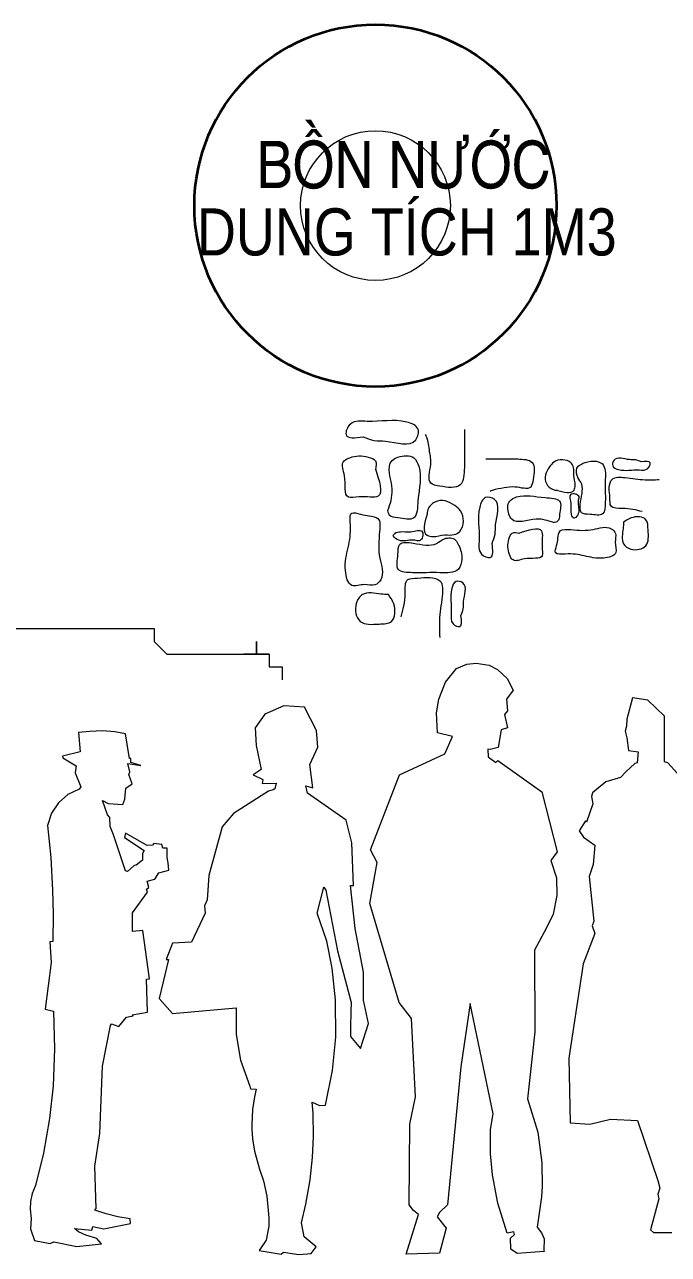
# Model space of a CAD drawing. Header units: millimetres. Extents: x -37049 to 129367, y 25385 to 90033.
# Drawn here: x 28088 to 30275, y 44545 to 48723 of the extents above; entities that cross this region are included whole.
import ezdxf
from ezdxf.enums import TextEntityAlignment as Align

# ---------------------------------------------------------------- set-up
doc = ezdxf.new("R2010")
doc.units = ezdxf.units.MM
doc.header["$MEASUREMENT"] = 0
for name, color, linetype, lineweight in [('NBONG', 253, 'Continuous', 5), ('NCAY', 3, 'Continuous', 13), ('Ndaudao', 9, 'Continuous', 13), ('NSMANH1', 44, 'Continuous', 5), ('NTBI', 150, 'Continuous', 20), ('NTHAY2', 51, 'Continuous', 25)]:
    doc.layers.add(name, color=color, linetype=linetype, lineweight=lineweight)
doc.layers.add('NCHU', color=70, linetype='Continuous')
doc.styles.add('AVO', font='vhelvcn.ttf')

# ---------------------------------------------------------------- blocks, each defined once
blk = doc.blocks.new('A$C1A0A3921')
at = {"layer": 'NCAY'}
for p, q in [((2782.3, 521.1), (4608.1, 521.1)), ((4608.1, 521.1), (4608.1, 477.6)), ((4608.1, 477.6), (4651.6, 434.2)), ((4955.9, 434.2), (4955.9, 477.6)), ((4955.9, 477.6), (4955.9, 434.2)), ((4651.6, 434.2), (4999.4, 434.2)), ((4999.4, 434.2), (4912.4, 434.2)), ((4912.4, 434.2), (4955.9, 434.2)), ((4955.9, 434.2), (4999.4, 434.2)), ((4999.4, 434.2), (4999.4, 390.8)), ((4999.4, 390.8), (5042.8, 390.8)), ((5042.8, 390.8), (5042.8, 347.4))]:
    blk.add_line(p, q, dxfattribs=at)
blk = doc.blocks.new('lda')
at = {"layer": 'NSMANH1'}
for points in [[(90190.8, 45517.3), (90122.4, 45525.9), (90139.5, 45568.6), (90207.9, 45580), (90367.5, 45577.1), (90413.1, 45548.6), (90404.5, 45505.9), (90282, 45500.2), (90236.4, 45503.1), (90190.8, 45517.3)], [(90600.6, 45547.1), (90600.6, 45393.2), (90584, 45323.4), (90501, 45317.9), (90464.5, 45330.1), (90464.5, 45405.4), (90460.1, 45458.5), (90447.9, 45517.2), (90443.5, 45527.2)], [(90241, 45387.7), (90252.1, 45278.1), (90173.5, 45274.8), (90131.4, 45273.7), (90115.9, 45360), (90110.4, 45415.4), (90137, 45433.1), (90212.2, 45435.4), (90241, 45419.9), (90241, 45384.4)], [(90291.7, 45219.8), (90298.4, 45199.6), (90332.1, 45189.5), (90396, 45189.5), (90412.9, 45260.2), (90416.2, 45398.3), (90396, 45432), (90332.1, 45435.3), (90308.5, 45421.9), (90308.5, 45304), (90291.7, 45219.8)], [(90450.1, 45205), (90450.1, 45119.7), (90473.4, 45114.2), (90521, 45120.8), (90559.7, 45121.9), (90581.8, 45135.2), (90585.1, 45218.3), (90561.9, 45239.3), (90523.2, 45258.2), (90481.1, 45253.7), (90452.3, 45221.6), (90449, 45200.6)], [(90214.7, 45197.9), (90251.3, 45186.8), (90257.9, 45135.9), (90259, 45026.2), (90262.3, 44939.8), (90239.1, 44918.8), (90197, 44919.9), (90146.1, 44916.6), (90119.6, 44976.4), (90130.6, 45070.5), (90139.5, 45162.5), (90145, 45209), (90180.4, 45204.5), (90215.8, 45197.9)], [(90318.8, 45128.2), (90342.5, 45133.7), (90384.4, 45133.7), (90430, 45133.7), (90431.8, 45113.6), (90419, 45097.2), (90400.8, 45099), (90342.5, 45097.2), (90316.9, 45111.8), (90313.3, 45119.1), (90322.9, 45128.6)], [(90578.5, 45079.8), (90590.7, 45023.4), (90576.3, 44982.4), (90502.1, 44968), (90390.4, 44968), (90333.9, 44981.3), (90331.7, 45042.2), (90339.5, 45083.2), (90393.7, 45087.6), (90487.8, 45086.5), (90519.8, 45105.3), (90565.2, 45099.8), (90576.3, 45078.7)], [(90345.1, 44788.9), (90361.1, 44885.1), (90371.8, 44940.3), (90411, 44945.7), (90462.6, 44949.2), (90501.7, 44935), (90510.6, 44872.6), (90499.8, 44775.4), (90500.9, 44706.3)], [(90586.8, 44793.3), (90581.4, 44750.6), (90554.7, 44761.3), (90547.6, 44804), (90549.4, 44903.8), (90567.2, 44932.3), (90593.9, 44926.9), (90597.5, 44850.3), (90595.7, 44821.8), (90586.8, 44793.3)], [(90293.5, 44879.6), (90314.8, 44842.2), (90305.9, 44771), (90256.1, 44760.3), (90179.6, 44771), (90163.5, 44844), (90188.5, 44879.6), (90263.2, 44881.4), (90293.5, 44879.6)]]:
    blk.add_spline(points, degree=3, dxfattribs=at)

msp = doc.modelspace()

# ---------------------------------------------------------------- linework, layer by layer
at = {"layer": 'NBONG'}
for points in [[(29384.4, 44545.7), (29425.9, 44681), (29409.2, 44693.9), (29394.7, 44713.1), (29396.4, 44987.8), (29416.3, 45079.9), (29402, 45346.9), (29360.6, 45400.3), (29260.5, 45736.6), (29286.2, 45876.9), (29263.1, 45919.5), (29362.1, 46174.1), (29515.4, 46245.1), (29542.1, 46304.2), (29491.2, 46317.4), (29487, 46384.7), (29495, 46431.7), (29518.4, 46488.7), (29555.3, 46535.9), (29590, 46550), (29621.7, 46554), (29666.3, 46546.2), (29694.4, 46532.2), (29727.4, 46501), (29747.7, 46461.3), (29725.1, 46431.4), (29728.1, 46391.3), (29718.3, 46378.8), (29728.1, 46334.3), (29707.2, 46327.4), (29697, 46267.1), (29669.2, 46260), (29661.1, 46261.3), (29662.6, 46234.8), (29688.5, 46216.4), (29696, 46222.5), (29844.5, 46116.4), (29896.8, 45912.2), (29875.2, 45883.5), (29894.6, 45824), (29896.5, 45763.8), (29883, 45701), (29861.1, 45654), (29820.3, 45578), (29821.2, 45300.7), (29796.5, 45074), (29831.5, 44960.1), (29844.8, 44856.3), (29846, 44775.8), (29844, 44740.5), (29829.3, 44637.7), (29843.9, 44618.4), (29852.7, 44598.1), (29852.3, 44559.8), (29852.7, 44554.9), (29760.9, 44548.4), (29739.5, 44562.8), (29738.7, 44599.8), (29752.2, 44612.9), (29750.4, 44621.7), (29727, 44616.9), (29695.6, 44718.9), (29677.6, 44814.8), (29671, 44887), (29670.5, 44969.3), (29679.5, 45023), (29601.4, 45397.2), (29569.5, 45181.8), (29524.1, 44713.8), (29498, 44687.8), (29489.2, 44672.1), (29520.3, 44634.6), (29498, 44549.2), (29384.4, 44545.7)], [(30305.3, 46179.2), (30273, 46214.4), (30261.5, 46218), (30261.3, 46224.6), (30261.1, 46373.8), (30205.5, 46427.8), (30152.8, 46435.3), (30134, 46363.6), (30132.8, 46339.7), (30127.7, 46322.5), (30134.1, 46300.1), (30139.9, 46256.4), (30172.6, 46252.2), (30168.5, 46215.4), (30160.5, 46212.6), (30131.3, 46185.9), (30111.8, 46164.8), (30062.4, 46150.2), (30017.3, 46112.6), (30013.5, 46100.9), (30017.9, 46075.1), (29996.8, 46012.8), (29992.9, 46017.7), (29971.9, 45984.4), (29986.8, 45962.1), (30025.3, 45935.7), (30019.3, 45869.1), (30005.4, 45829.3), (30021.2, 45677.3), (30016.4, 45660.9), (30024.7, 45634.6), (29985.5, 45532.6), (29937, 45212.1), (29940.7, 44991.4), (30008.4, 44987.3), (30078.2, 45004.4), (30169.6, 44999.8), (30239.1, 44795.9), (30245.8, 44770.4), (30239, 44749.2), (30242.1, 44733.3), (30213.7, 44627.9), (30224.1, 44619.4), (30286.3, 44619.5)], [(28431.2, 46313.7), (28394.3, 46320.7), (28353.1, 46323.8), (28309.8, 46321.8), (28271.1, 46318.5), (28276.9, 46252.3), (28216.6, 46237.7), (28218.4, 46232.4), (28263, 46204.2), (28259.6, 46181.1), (28279.4, 46133.2), (28273.8, 46125.9), (28235.7, 46106.8), (28203.8, 46079), (28180.1, 46043.6), (28166.2, 46001.5), (28177.1, 45892.9), (28183.6, 45782.4), (28185.5, 45701.4), (28184.6, 45607.6), (28174.2, 45606.8), (28179.2, 45536.9), (28157.8, 45378.6), (28186.3, 45371.6), (28190.2, 45243.5), (28185, 45117.5), (28173, 45007.1), (28152.4, 44888.4), (28125.9, 44779.2), (28113.8, 44751.8), (28108.3, 44724.3), (28107, 44698.4), (28110.6, 44667.1), (28109, 44631.5), (28121.7, 44592.5), (28175.1, 44582.2), (28187.5, 44587.6), (28265.9, 44572.4), (28349.4, 44581.4), (28333.3, 44599.1), (28296.1, 44609.9), (28271.5, 44621.3), (28258.4, 44632.5), (28317.1, 44627.5), (28320.6, 44639.9), (28358, 44631.3), (28448.5, 44649.6), (28446.6, 44665.6), (28404.8, 44672.5), (28365.8, 44682.3), (28327.3, 44695.1), (28330.9, 44700.5), (28326.4, 44844.4), (28343.8, 44955.7), (28353.3, 45184.5), (28380.1, 45323), (28383.9, 45328.4), (28408.9, 45319.7), (28434.9, 45351.3), (28456.6, 45355.5), (28453.6, 45359.1), (28506.3, 45368.3), (28502.1, 45480.3), (28512.8, 45481.7), (28490.4, 45645.5), (28454.9, 45641.8), (28454.5, 45705.8), (28505.6, 45775.4), (28502, 45786.1), (28510.6, 45791.9), (28504.6, 45812.5), (28530.3, 45820), (28544.3, 45841.4), (28578.1, 45850.5), (28576.1, 45875.4), (28572.5, 45893.2), (28572.3, 45925.2), (28558.1, 45925.1), (28554.4, 45937.5), (28527.7, 45940.9), (28522.4, 45935.5), (28504.7, 45933.6), (28431.5, 45975.9), (28428, 45961.6), (28494.1, 45917.6), (28488.8, 45906.9), (28489, 45883.8), (28467.7, 45867.6), (28460.6, 45865.8), (28437.6, 45846.1), (28431.1, 45848.2), (28390.7, 45970.3), (28378.8, 45998.4), (28377.6, 46029.3), (28370, 46038.7), (28352.6, 46087.4), (28372.2, 46076.9), (28422, 46073.6), (28429, 46091.4), (28432.4, 46128.8), (28453.6, 46143.1), (28442.7, 46175.1), (28446.2, 46184), (28439, 46212.4), (28483.4, 46205.5), (28448.8, 46215.8), (28448.8, 46229.5), (28444.2, 46230.2), (28431.2, 46313.7)]]:
    msp.add_lwpolyline(points, dxfattribs=at)
at = {"layer": 'Ndaudao'}
msp.add_lwpolyline([(29229.4, 45244.5), (29256.1, 45329.1), (29239, 45408.4), (29238.9, 45503.9), (29210.8, 45651.9), (29195.4, 45797.7), (29205.3, 45798.1), (29200.2, 45942.8), (29181, 46020), (29049.6, 46112), (29043.5, 46136.9), (29067.6, 46130.1), (29056.7, 46209.2), (29084.4, 46267.6), (29079.4, 46325.2), (29039.1, 46403.6), (28969, 46408.5), (28904, 46380.8), (28871.9, 46333.7), (28874.8, 46273.4), (28891.8, 46192.1), (28864.5, 46173.9), (28897.4, 46158.7), (28895, 46144.2), (28943.3, 46146.1), (28938.2, 46126.7), (28932.5, 46123.4), (28916.3, 46118.3), (28797.4, 46042.4), (28759.1, 45997.6), (28714.1, 45832.4), (28708.3, 45749.4), (28699.6, 45728.9), (28701.1, 45703.9), (28654.7, 45605.8), (28591.1, 45602.4), (28569.1, 45546.8), (28577.4, 45546.8), (28545.6, 45414.4), (28590.3, 45363.6), (28807.1, 45382.1), (28807, 45291.5), (28821.7, 45204.8), (28852.8, 45116.7), (28855.4, 45107.1), (28875.3, 45106.5), (28869.5, 45080.7), (28862.9, 45037.1), (28860.3, 44986.7), (28860.6, 44970.8), (28862.9, 44937.5), (28869.1, 44895.6), (28886.7, 44834.3), (28899.2, 44794.5), (28910.7, 44742.5), (28917.9, 44669), (28918, 44640.5), (28908.7, 44592.9), (28885.1, 44558.1), (28959.6, 44546.2), (28968.1, 44552.3), (29019.4, 44545), (29061.1, 44548.1), (29078.5, 44570.8), (29037.7, 44604.8), (29028.3, 44652.8), (29043.4, 44715.1), (29058.1, 44798.1), (29066.3, 44874.1), (29069.5, 44945.1), (29068, 45024.3), (29065.4, 45062.1), (29089.7, 45051.3), (29110, 45052.3), (29133.9, 45170.2), (29145.2, 45283.5), (29144.5, 45410), (29133, 45517.2), (29114.9, 45609.3), (29081.5, 45703.8), (29105, 45792.9), (29111.8, 45782.6), (29151.1, 45576.3), (29197.3, 45400.9), (29196.7, 45370.1), (29195.6, 45316), (29194.9, 45284.7), (29229.4, 45244.5)], dxfattribs=at)
at = {"layer": 'NTBI', "lineweight": 35}
msp.add_circle((29280, 48107.8), 615, dxfattribs=at)
at = {"layer": 'NTBI'}
msp.add_circle((29280, 48107.8), 254.3, dxfattribs=at)

# ---------------------------------------------------------------- block references
at = {"layer": 'NCAY', "ltscale": 30}
msp.add_blockref('A$C1A0A3921', (23920, 46149.7), dxfattribs=at)
at = {"layer": 'NTHAY2', "xscale": 0.8399999999965075, "yscale": 0.8399999999965075, "zscale": 0.8399999999999999}
msp.add_blockref('lda', (-46522.5, 9087.7), dxfattribs=at)
at = {"layer": 'NTHAY2', "xscale": 0.6999999999970896, "yscale": 0.6999999999970896, "zscale": 0.7, "rotation": 90}
msp.add_blockref('lda', (61538.2, -16173.3), dxfattribs=at)

# ---------------------------------------------------------------- texts
at = {"layer": 'NCHU', "ltscale": 0.75, "style": 'AVO'}
for s, p in [('BOÀN NÖÔÙC', (29375.8, 48281.6)), ('DUNG TÍCH 1M3', (29386.5, 48038.2))]:
    msp.add_text(s, height=160, rotation=360, dxfattribs=at).set_placement(p, align=Align.MIDDLE)

doc.saveas('drawing.dxf')
